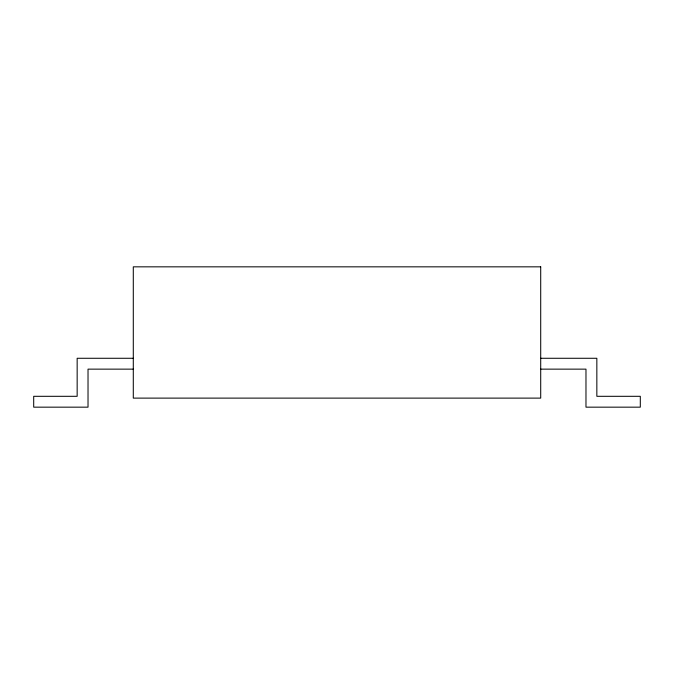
<?xml version="1.0" encoding="UTF-8"?>
<svg xmlns="http://www.w3.org/2000/svg" width="674" height="674" viewBox="0 0 674 674"><rect width="100%" height="100%" fill="white"/><g stroke="black" fill="none" stroke-linecap="round" stroke-linejoin="round"><path stroke-width="1.01" d="M133.292 358.273L77.156 358.273L77.156 396.304L33.7 396.304L33.7 407.163L88.024 407.163L88.024 369.141L133.292 369.141M540.708 358.273L596.844 358.273L596.844 396.304L640.3 396.304L640.3 407.163L585.976 407.163L585.976 369.141L540.708 369.141M540.708 266.837L133.292 266.837L133.292 398.115L540.708 398.115L540.708 266.837"/></g></svg>
